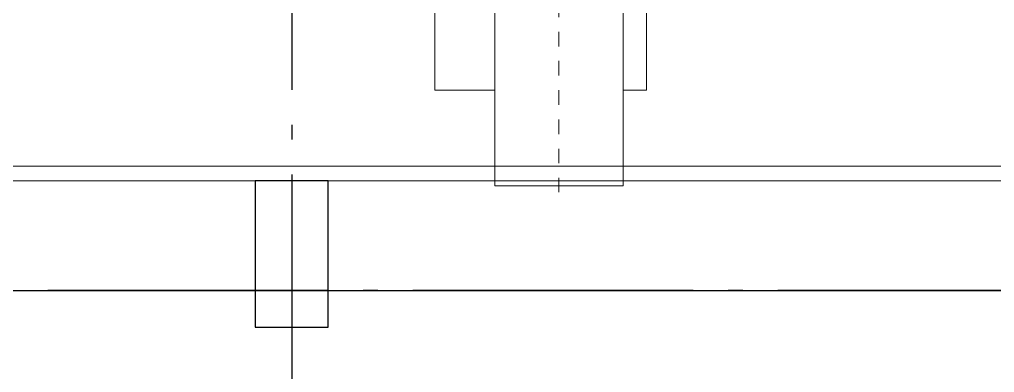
# Model space of a CAD drawing. Header units: metres. Extents: x 497148 to 498044, y 2998751 to 2999627.
# Drawn here: x 497602.07 to 497608.75, y 2999594.54 to 2999596.95 of the extents above; entities that cross this region are included whole.
import ezdxf

# ---------------------------------------------------------------- set-up
doc = ezdxf.new("R2010")
doc.units = ezdxf.units.M
doc.linetypes.add('ACAD_ISO04W100', pattern=[30.5, 24, -3, 0.5, -3])
doc.linetypes.add('CENTER', pattern=[2, 1.25, -0.25, 0.25, -0.25])
doc.layers.add('COLUMN', color=9, linetype='Continuous')
doc.layers.add('DOTE', color=1, linetype='CENTER')
for name, color, linetype, lineweight in [('管道', 7, 'Continuous', 20), ('纸机', 7, 'Continuous', 0), ('设备', 253, 'Continuous', 15)]:
    doc.layers.add(name, color=color, linetype=linetype, lineweight=lineweight)

# ---------------------------------------------------------------- blocks, each defined once
blk = doc.blocks.new('A$C18155853')
at = {"layer": '设备', "linetype": 'ACAD_ISO04W100', "ltscale": 0.05}
blk.add_line((-1733.7, -7029.5), (-1733.7, -9725.9), dxfattribs=at)
at = {"layer": '设备', "linetype": 'Continuous', "lineweight": 0}
for p, q in [((-2173.7, -7603.7), (-2173.7, -9684)), ((-1293.7, -8129), (-1293.7, -9684)), ((-2173.7, -9684), (-1293.7, -9684))]:
    blk.add_line(p, q, dxfattribs=at)
at = {"layer": '设备', "lineweight": 5, "ltscale": 0.05}
for points in [[(-2173.7, -9030), (-2583.7, -9030), (-2583.7, -7430), (-1851.2, -7430)], [(-1616.2, -7430), (-1133.7, -7430), (-1133.7, -9030), (-1293.7, -9030)]]:
    blk.add_lwpolyline(points, dxfattribs=at)
blk = doc.blocks.new('A$Ce080179e')
blk.add_line((48.6859, 15.5), (110.6859, 15.5))
at = {"layer": 'COLUMN'}
for p, q in [((80.6859, 16.25), (80.1859, 16.25)), ((80.1859, 16.25), (80.1859, 15.25)), ((80.6859, 15.25), (80.6859, 16.25)), ((80.1859, 15.25), (80.6859, 15.25))]:
    blk.add_line(p, q, dxfattribs=at)
at = {"layer": 'DOTE', "color": 251, "linetype": 'ACAD_ISO04W100', "ltscale": 0.08}
for p, q in [((80.4359, 43.7928), (80.4359, 4.962)), ((110.6859, 15.5), (47.828, 15.5))]:
    blk.add_line(p, q, dxfattribs=at)
at = {"layer": '纸机', "color": 2, "ltscale": 0.05}
blk.add_lwpolyline([(86.2859, 30.8), (71.7359, 30.8), (71.7359, 16.25), (86.2859, 16.25), (86.2859, 20.8)], dxfattribs=at)
blk.add_lwpolyline([(71.8359, 16.35), (86.1859, 16.35), (86.1859, 30.7), (71.8359, 30.7)], close=True, dxfattribs=at)
at = {"layer": '管道', "lineweight": 5, "ltscale": 0.05, "xscale": 0.001, "yscale": 0.001, "zscale": 0.001}
blk.add_blockref('A$C18155853', (83.9997, 25.8998), dxfattribs=at)

msp = doc.modelspace()

# ---------------------------------------------------------------- block references
msp.add_blockref('A$Ce080179e', (497523.4984, 2999579.5994))

doc.saveas('drawing.dxf')
